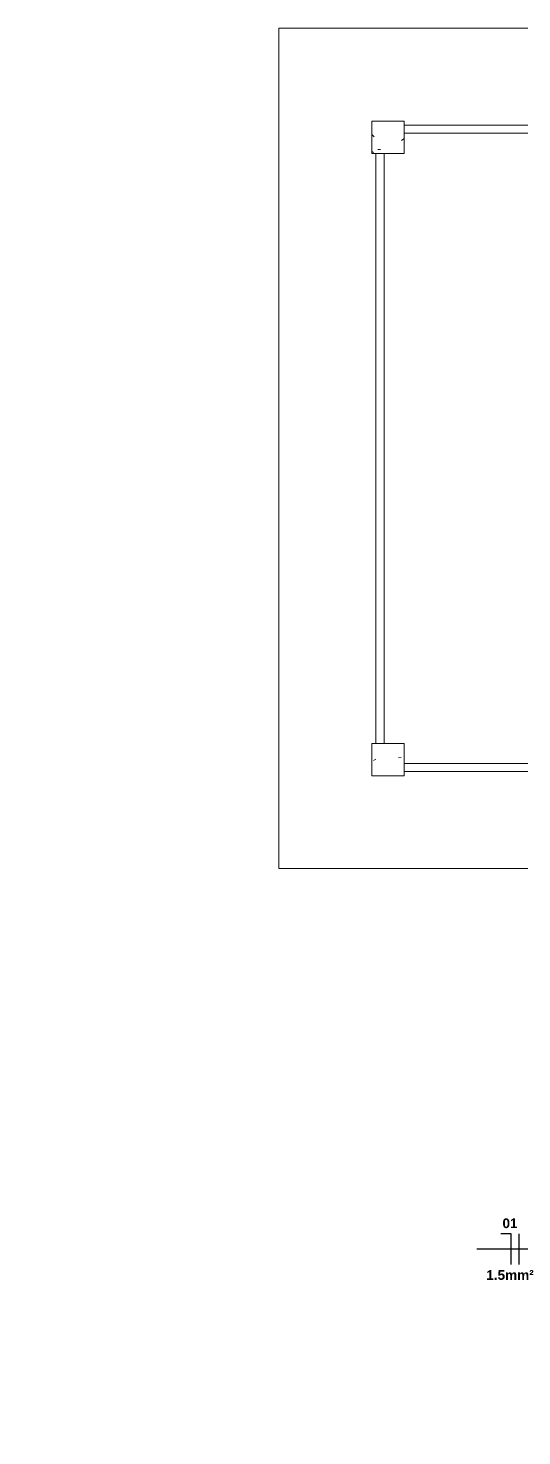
# Model space of a CAD drawing. Extents: x 1450 to 1868, y 82 to 351.
# Drawn here: x 1508.71 to 1511.77, y 140.9 to 149.61 of the extents above; entities that cross this region are included whole.
import ezdxf
from ezdxf.enums import TextEntityAlignment as Align

# ---------------------------------------------------------------- set-up
doc = ezdxf.new("R2010")
doc.units = 0
doc.header["$LTSCALE"] = 0.5
doc.linetypes.add('ELETRODUTO_PISO', pattern=[0.55, 0.4, -0.15])
doc.layers.get('0').update_dxf_attribs({"linetype": 'CONTINUOUS'})
doc.layers.add('A-FLOR', color=192, linetype='CONTINUOUS', lineweight=9)
doc.layers.add('S-COLS', color=52, linetype='CONTINUOUS', lineweight=9)
for name, color, linetype in [('ELETRODUTO-PISO', 3, 'CONTINUOUS'), ('FIACAO', 7, 'CONTINUOUS'), ('INDICACAO_BIT_FIACAO', 7, 'CONTINUOUS'), ('INDICACAO_CIRCUITO', 2, 'CONTINUOUS'), ('LINHA_DE_CHAMADA', 7, 'CONTINUOUS')]:
    doc.layers.add(name, color=color, linetype=linetype)
doc.styles.add('Arial', font='arialbd.ttf', dxfattribs={"height": 100})

# ---------------------------------------------------------------- blocks, each defined once
blk = doc.blocks.new('Pilar Retangular de Concreto - 20X20 cm-V53-Planta Baixa')
at = {"layer": 'S-COLS'}
h = blk.add_hatch(dxfattribs=at)
h.set_pattern_fill('FP_88', color=256, style=0, pattern_type=2)
h.set_pattern_definition([(45, (-2873.25, 11664.74), (360.203, -63.514), [38.1, -419.1]), (350, (-2873.25, 11664.74), (-36.914, 386.802), [30.48, -335.28]), (95.451, (-2843.23, 11659.45), (323.292, 323.287), [32.38, -356.18]), (41.184, (-2864.4, 11765.96), (532.767, -131.018), [57.15, -628.65]), (91.636, (-2820, 11755.04), (516.128, 451.59), [48.57, -534.27]), (346.184, (-2864.4, 11765.96), (516.132, 451.585), [45.72, -502.92]), (16, (-2816, 11736.23), (284.2486, -230.18), [38.1, -419.1]), (321, (-2816, 11736.23), (155.24, 356.201), [30.48, -335.28]), (66.451, (-2792.3, 11717.04), (439.49, 126.018), [32.38, -356.18]), (32.5, (-2873.25, 11664.74), (20.892, 167.9283), [16.764, -314.452, 16.764, -323.596, -336.55]), (32.5, (-2873.25, 11664.74), (20.892, 167.9283), [-671.576, 16.764, -319.786]), (2.5, (-2873.25, 11664.74), (150.593, 187.9517), [16.764, -177.292, 16.764, -306.832, -128.27]), (2.5, (-2873.25, 11664.74), (150.593, 187.9517), [-517.652, 16.764, -111.506]), (322.5, (-2986.1, 11674.62), (269.1512, -35.0498), [16.764, -110.236, 16.764, -905.256]), (322.5, (-2986.1, 11674.62), (269.1512, -35.0498), [-143.764, -379.476, 16.764, -509.016]), (312.5, (-3036.7, 11679.04), (299.5633, 24.8387), [16.764, -148.336, 16.764, -246.38, -373.38]), (312.5, (-3036.7, 11679.04), (299.5633, 24.8387), [-428.244, 16.764, -356.616])])
h.paths.add_polyline_path([(-100, -100), (100, -100), (100, 100), (-100, 100), (-100, 77.2)], flags=0)
for p, q in [((100, 100), (-100, 100)), ((-100, 100), (-100, -100)), ((100, -100), (100, 100)), ((-100, -100), (100, -100))]:
    blk.add_line(p, q, dxfattribs=at)
blk = doc.blocks.new('Pilar Retangular de Concreto - 20X20 cm-V54-Planta Baixa')
at = {"layer": 'S-COLS'}
h = blk.add_hatch(dxfattribs=at)
h.set_pattern_fill('FP_89', color=256, style=0, pattern_type=2)
h.set_pattern_definition([(45, (-2873.25, 15514.74), (360.203, -63.514), [38.1, -419.1]), (350, (-2873.25, 15514.74), (-36.914, 386.8025), [30.48, -335.28]), (95.451, (-2843.23, 15509.45), (323.2915, 323.287), [32.38, -356.18]), (41.184, (-2864.4, 15615.96), (532.767, -131.018), [57.15, -628.65]), (91.636, (-2820, 15605.04), (516.128, 451.59), [48.57, -534.27]), (346.184, (-2864.4, 15615.96), (516.132, 451.585), [45.72, -502.92]), (16, (-2816, 15586.23), (284.2486, -230.18), [38.1, -419.1]), (321, (-2816, 15586.23), (155.24, 356.2015), [30.48, -335.28]), (66.451, (-2792.3, 15567.04), (439.49, 126.018), [32.38, -356.18]), (32.5, (-2873.25, 15514.74), (20.8921, 167.9283), [16.764, -314.452, 16.764, -323.596, -336.55]), (32.5, (-2873.25, 15514.74), (20.8921, 167.9283), [-671.576, 16.764, -319.786]), (2.5, (-2873.25, 15514.74), (150.593, 187.9517), [16.764, -177.292, 16.764, -306.832, -128.27]), (2.5, (-2873.25, 15514.74), (150.593, 187.9517), [-517.652, 16.764, -111.506]), (322.5, (-2986.1, 15524.62), (269.1512, -35.0498), [16.764, -110.236, 16.764, -905.256]), (322.5, (-2986.1, 15524.62), (269.1512, -35.0498), [-143.764, -379.476, 16.764, -509.016]), (312.5, (-3036.7, 15529.04), (299.5633, 24.8387), [16.764, -148.336, 16.764, -246.38, -373.38]), (312.5, (-3036.7, 15529.04), (299.5633, 24.8387), [-428.244, 16.764, -356.616])])
h.paths.add_polyline_path([(-100, -100), (100, -100), (100, 100), (-100, 100), (-100, 77.2)], flags=0)
for p, q in [((100, 100), (-100, 100)), ((-100, 100), (-100, -100)), ((100, -100), (100, 100)), ((-100, -100), (100, -100))]:
    blk.add_line(p, q, dxfattribs=at)
blk = doc.blocks.new('*U1142', base_point=(-29024.14, 33524.53))
at = {"linetype": 'ByBlock'}
blk.add_lwpolyline([(-29024.14, 33524.53), (-28510.34, 34028.8, 0.201348), (-28495.36, 34064.48), (-28495.36, 34283.17)], format="xyb", dxfattribs=at)
blk = doc.blocks.new('*U1778', base_point=(608.67, 153.293))
for p, q in [((608.67, 153.483), (608.544, 153.483)), ((608.67, 153.103), (608.67, 153.483))]:
    blk.add_line(p, q)
blk = doc.blocks.new('*U1780', base_point=(576.818, 148.746))
blk.add_line((576.818, 148.556), (576.818, 148.936))
blk = doc.blocks.new('*U2115', base_point=(1511.5487, 142.0536))
at = {"xscale": 0.5, "yscale": 0.5, "zscale": 0.5}
for name, p in [('*U1778', (1511.5553, 142.0536)), ('*U1780', (1511.6053, 142.0536))]:
    blk.add_blockref(name, p, dxfattribs=at)

msp = doc.modelspace()

# ---------------------------------------------------------------- linework, layer by layer
at = {"layer": 'A-FLOR'}
for p, q in [((1515.4642, 149.6077), (1510.2642, 149.6077)), ((1510.2642, 149.6077), (1510.2642, 144.4077)), ((1514.6892, 149.0077), (1511.0392, 149.0077)), ((1511.0392, 148.9577), (1513.3516, 148.9577)), ((1510.8642, 148.8327), (1510.8642, 145.1827)), ((1510.9142, 145.1827), (1510.9142, 148.8327)), ((1512.8642, 145.0577), (1511.0392, 145.0577)), ((1511.0392, 145.0077), (1512.8642, 145.0077)), ((1510.2642, 144.4077), (1512.2642, 144.4077))]:
    msp.add_line(p, q, dxfattribs=at)
at = {"layer": 'LINHA_DE_CHAMADA'}
msp.add_lwpolyline([(1513.1863, 142.811), (1513.1863, 142.0536), (1511.4884, 142.0536)], dxfattribs=at)

# ---------------------------------------------------------------- block references
at = {"layer": 'ELETRODUTO-PISO', "linetype": 'ELETRODUTO_PISO', "xscale": 0.01000000108748102, "yscale": 0.01000000108748102, "zscale": 0.01000000108748102}
msp.add_blockref('*U1142', (1507.5115, 133.6842), dxfattribs=at)
at = {"layer": 'FIACAO', "color": 1}
msp.add_blockref('*U2115', (1511.6935, 142.0536), dxfattribs=at)
at = {"layer": 'S-COLS', "xscale": 0.00100000000000115, "yscale": 0.00100000000000115, "zscale": 0.00100000000000115}
for name, p in [('Pilar Retangular de Concreto - 20X20 cm-V53-Planta Baixa', (1510.9392, 148.9327)), ('Pilar Retangular de Concreto - 20X20 cm-V54-Planta Baixa', (1510.9392, 145.0827))]:
    msp.add_blockref(name, p, dxfattribs=at)

# ---------------------------------------------------------------- texts
at = {"layer": 'INDICACAO_BIT_FIACAO', "style": 'Arial'}
msp.add_text('1.5mm²', height=0.06, dxfattribs=at).set_placement((1511.6935, 141.9236), align=Align.TOP_CENTER)
at = {"layer": 'INDICACAO_CIRCUITO', "style": 'Arial'}
msp.add_text('01', height=0.06, dxfattribs=at).set_placement((1511.6935, 142.1836), align=Align.CENTER)

doc.saveas('drawing.dxf')
